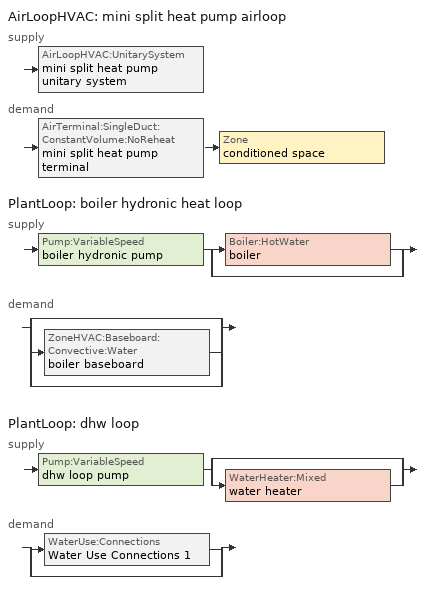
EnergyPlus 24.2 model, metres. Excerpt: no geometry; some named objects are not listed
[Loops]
AirLoopHVAC 'mini split heat pump airloop'
 supply: AirLoopHVAC:UnitarySystem 'mini split heat pump unitary system'
 demand: AirTerminal:SingleDuct:ConstantVolume:NoReheat 'mini split heat pump terminal' > Zone 'conditioned space'
PlantLoop 'boiler hydronic heat loop'
 supply: Pump:VariableSpeed 'boiler hydronic pump' > split
  | Boiler:HotWater 'boiler'
  | bypass
 demand: split
  | bypass
  | ZoneHVAC:Baseboard:Convective:Water 'boiler baseboard'
  | bypass
PlantLoop 'dhw loop'
 supply: Pump:VariableSpeed 'dhw loop pump' > split
  | bypass
  | WaterHeater:Mixed 'water heater'
 demand: split
  | WaterUse:Connections 'Water Use Connections 1'
  | bypass
[ZoneControl:Thermostat]
conditioned space Thermostat: Zone or ZoneList=conditioned space; Control Type Schedule=conditioned space Thermostat Schedule; Control 1=conditioned space temperature setpoint; Temperature Difference Between Cutout And Setpoint {deltaC}=0
[ThermostatSetpoint:DualSetpoint]
conditioned space temperature setpoint: Heating Setpoint Temperature Schedule=heating setpoint; Cooling Setpoint Temperature Schedule=cooling setpoint
[AirLoopHVAC:UnitarySystem] Control Type=Load; Controlling Zone or Thermostat Location=conditioned space; Dehumidification Control Type=None; Availability Schedule=Always On Discrete; Fan Placement=BlowThrough; DX Heating Coil Sizing Ratio=1; Use DOAS DX Cooling Coil=No; Minimum Supply Air Temperature {C}=2; Latent Load Control=SensibleOnlyLoadControl; Heating Supply Air Flow Rate Method=SupplyAirFlowRate; No Load Supply Air Flow Rate Method=SupplyAirFlowRate; No Load Supply Air Flow Rate {m3/s}=0; No Load Supply Air Flow Rate Control Set To Low Speed=Yes; Maximum Supply Air Temperature {C}=48.8889; Maximum Outdoor Dry-Bulb Temperature for Supplemental Heater Operation {C}=21; Ancillary On-Cycle Electric Power {W}=0; Ancillary Off-Cycle Electric Power {W}=0
Name | Supply Fan | Supply Air Fan Operating Mode Schedule | Heating Coil | Cooling Supply Air Flow Rate Method | Heating Supply Air Flow Rate {m3/s} | Cooling Coil | Cooling Supply Air Flow Rate {m3/s} | Design Specification Multispeed Object
unit heater unitary system | unit heater supply fan | unit heater auto fan schedule | unit heater htg coil | None | 0.00141584
mini split heat pump unitary system | mini split heat pump supply fan | mini split heat pump auto fan schedule | mini split heat pump htg coil | SupplyAirFlowRate | 0.660254 | mini split heat pump clg coil | 0.660254 | Unitary System Performance Multispeed 1
[Fan:SystemModel] Availability Schedule=Always On Discrete; Speed Control Method=Discrete; Electric Power Minimum Flow Rate Fraction=0.2; Design Pressure Rise {Pa}=500; Motor Efficiency=1; Motor In Air Stream Fraction=1; Design Electric Power Consumption {W}=Autosize; Design Power Sizing Method=PowerPerFlow; Electric Power Per Unit Flow Rate Per Unit Pressure {W/((m3/s)-Pa)}=1.66667; Fan Total Efficiency=0.7; Motor Loss Radiative Fraction=0
Name | Design Maximum Air Flow Rate {m3/s} | Electric Power Per Unit Flow Rate {W/(m3/s)} | Number of Speeds | Speed Flow Fraction 1 | Speed Electric Power Fraction 1 | Speed Flow Fraction 2 | Speed Electric Power Fraction 2 | Speed Flow Fraction 3 | Speed Electric Power Fraction 3 | Speed Flow Fraction 4 | Speed Electric Power Fraction 4
unit heater supply fan | 0.00141584 | 1e-06 | 1 | 1 | 1
mini split heat pump supply fan | 0.813121 | 148.322 | 4 | 0.20706 | 0.00888 | 0.252 | 0.016 | 0.812 | 0.53539 | 1 | 1
[Coil:Heating:Fuel]
unit heater htg coil: Availability Schedule=Always On Discrete; Fuel Type=Propane; Burner Efficiency=0.3; Nominal Capacity {W}=0.293071; On Cycle Parasitic Electric Load {W}=0; Off Cycle Parasitic Fuel Load {W}=0
[ZoneHVAC:Baseboard:Convective:Water]
boiler baseboard: Availability Schedule=Always On Discrete; Heating Design Capacity Method=HeatingDesignCapacity; Heating Design Capacity {W}=47664.5; Heating Design Capacity Per Floor Area {W/m2}=0; Fraction of Autosized Heating Design Capacity=0.8; U-Factor Times Area Value {W/K}=3431.84; Maximum Water Flow Rate {m3/s}=0.00205329; Convergence Tolerance=0.001
[AirTerminal:SingleDuct:ConstantVolume:NoReheat]
mini split heat pump terminal: Availability Schedule=Always On Discrete; Maximum Air Flow Rate {m3/s}=0.660254
[Zone equipment]
conditioned space: unit heater unitary system, boiler baseboard, mini split heat pump terminal
[AirLoopHVAC]
mini split heat pump airloop: Design Supply Air Flow Rate {m3/s}=0.660254; Design Return Air Flow Fraction of Supply Air Flow=1
[Sizing:System]
mini split heat pump airloop: Type of Load to Size On=Sensible; Design Outdoor Air Flow Rate {m3/s}=Autosize; Central Heating Maximum System Air Flow Ratio=0.3; Preheat Design Temperature {C}=7; Preheat Design Humidity Ratio {kgWater/kgDryAir}=0.008; Precool Design Temperature {C}=12.8; Precool Design Humidity Ratio {kgWater/kgDryAir}=0.008; Central Cooling Design Supply Air Temperature {C}=12.8; Central Heating Design Supply Air Temperature {C}=16.7; Type of Zone Sum to Use=NonCoincident; 100% Outdoor Air in Cooling=Yes; 100% Outdoor Air in Heating=Yes; Central Cooling Design Supply Air Humidity Ratio {kgWater/kgDryAir}=0.0085; Central Heating Design Supply Air Humidity Ratio {kgWater/kgDryAir}=0.008; Cooling Supply Air Flow Rate Method=DesignDay; Cooling Supply Air Flow Rate {m3/s}=0; Cooling Supply Air Flow Rate Per Floor Area {m3/s-m2}=0.00996765; Cooling Fraction of Autosized Cooling Supply Air Flow Rate=1; Cooling Supply Air Flow Rate Per Unit Cooling Capacity {m3/s-W}=3.94755e-05; Heating Supply Air Flow Rate Method=DesignDay; Heating Supply Air Flow Rate {m3/s}=0; Heating Supply Air Flow Rate Per Floor Area {m3/s-m2}=0.00996765; Heating Fraction of Autosized Heating Supply Air Flow Rate=1; Heating Fraction of Autosized Cooling Supply Air Flow Rate=1; Heating Supply Air Flow Rate Per Unit Heating Capacity {m3/s-W}=3.15882e-05; System Outdoor Air Method=ZoneSum; Zone Maximum Outdoor Air Fraction=1; Cooling Design Capacity Method=CoolingDesignCapacity; Cooling Design Capacity {W}=Autosize; Cooling Design Capacity Per Floor Area {W/m2}=234.7; Fraction of Autosized Cooling Design Capacity=1; Heating Design Capacity Method=HeatingDesignCapacity; Heating Design Capacity {W}=Autosize; Heating Design Capacity Per Floor Area {W/m2}=157; Fraction of Autosized Heating Design Capacity=1; Central Cooling Capacity Control Method=OnOff; Occupant Diversity=Autosize
[AvailabilityManager:Scheduled]
mini split heat pump airloop Availability Manager: Schedule=Always On Discrete
[Coil:Heating:DX:MultiSpeed]
mini split heat pump htg coil: Availability Schedule=Always On Discrete; Minimum Outdoor Dry-Bulb Temperature for Compressor Operation {C}=-15; Crankcase Heater Capacity {W}=50; Maximum Outdoor Dry-Bulb Temperature for Crankcase Heater Operation {C}=10; Defrost Energy Input Ratio Function of Temperature Curve=Defrosteir; Maximum Outdoor Dry-Bulb Temperature for Defrost Operation {C}=4.44444; Defrost Strategy=ReverseCycle; Defrost Control=Timed; Defrost Time Period Fraction=0.058333; Resistive Defrost Heater Capacity {W}=AutoSize; Apply Part Load Fraction to Speeds Greater than 1=No; Fuel Type=Electricity; Region number for Calculating HSPF=4; Number of Speeds=2; Speed Gross Rated Heating Capacity 1 {W}=3815.32; Speed Gross Rated Heating COP 1 {W/W}=4.64233; Speed Rated Air Flow Rate 1 {m3/s}=0.204904; Speed Rated Supply Air Fan Power Per Volume Flow Rate 2017 1 {W/(m3/s)}=773.3; Speed Rated Supply Air Fan Power Per Volume Flow Rate 2023 1 {W/(m3/s)}=934.4; Speed Heating Capacity Function of Temperature Curve Name 1=Heat-CAP-fT1; Speed Heating Capacity Function of Flow Fraction Curve Name 1=Heat-CAP-fFF1; Speed Energy Input Ratio Function of Temperature Curve Name 1=Heat-EIR-fT1; Speed Energy Input Ratio Function of Flow Fraction Curve Name 1=Heat-EIR-fFF1; Speed Part Load Fraction Correlation Curve Name 1=Heat-PLF-fPLR1; Speed Rated Waste Heat Fraction of Power Input 1=0.2; Speed Waste Heat Function of Temperature Curve Name 1=ConstantBiquadratic 1; Speed Gross Rated Heating Capacity 2 {W}=15027.2; Speed Gross Rated Heating COP 2 {W/W}=3.29879; Speed Rated Air Flow Rate 2 {m3/s}=0.813109; Speed Rated Supply Air Fan Power Per Volume Flow Rate 2017 2 {W/(m3/s)}=773.3; Speed Rated Supply Air Fan Power Per Volume Flow Rate 2023 2 {W/(m3/s)}=934.4; Speed Heating Capacity Function of Temperature Curve Name 2=Heat-CAP-fT2; Speed Heating Capacity Function of Flow Fraction Curve Name 2=Heat-CAP-fFF2; Speed Energy Input Ratio Function of Temperature Curve Name 2=Heat-EIR-fT2; Speed Energy Input Ratio Function of Flow Fraction Curve Name 2=Heat-EIR-fFF2; Speed Part Load Fraction Correlation Curve Name 2=Heat-PLF-fPLR2; Speed Rated Waste Heat Fraction of Power Input 2=0.2; Speed Waste Heat Function of Temperature Curve Name 2=ConstantBiquadratic 1
[Coil:Cooling:DX:MultiSpeed]
mini split heat pump clg coil: Availability Schedule=Always On Discrete; Condenser Type=AirCooled; Minimum Outdoor Dry-Bulb Temperature for Compressor Operation {C}=-25; Apply Part Load Fraction to Speeds Greater than 1=No; Apply Latent Degradation to Speeds Greater than 1=No; Crankcase Heater Capacity {W}=50; Maximum Outdoor Dry-Bulb Temperature for Crankcase Heater Operation {C}=10; Basin Heater Capacity {W/K}=0; Basin Heater Setpoint Temperature {C}=2; Fuel Type=Electricity; Number of Speeds=2; Speed Gross Rated Total Cooling Capacity 1 {W}=3137.58; Speed Gross Rated Sensible Heat Ratio 1=0.806404; Speed Gross Rated Cooling COP 1 {W/W}=4.53295; Speed Rated Air Flow Rate 1 {m3/s}=0.168363; Speed Rated Evaporator Fan Power Per Volume Flow Rate 2017 1 {W/(m3/s)}=773.3; Speed Rated Evaporator Fan Power Per Volume Flow Rate 2023 1 {W/(m3/s)}=934.4; Speed Total Cooling Capacity Function of Temperature Curve Name 1=Cool-CAP-fT1; Speed Total Cooling Capacity Function of Flow Fraction Curve Name 1=Cool-CAP-fFF1; Speed Energy Input Ratio Function of Temperature Curve Name 1=Cool-EIR-fT1; Speed Energy Input Ratio Function of Flow Fraction Curve Name 1=Cool-EIR-fFF1; Speed Part Load Fraction Correlation Curve Name 1=Cool-PLF-fPLR1; Speed Nominal Time for Condensate Removal to Begin 1 {s}=1000; Speed Ratio of Initial Moisture Evaporation Rate and Steady State Latent Capacity 1=1.5; Speed Maximum Cycling Rate 1 {cycles/hr}=3; Speed Latent Capacity Time Constant 1 {s}=45; Speed Rated Waste Heat Fraction of Power Input 1=0.2; Speed Waste Heat Function of Temperature Curve Name 1=ConstantBiquadratic; Speed Evaporative Condenser Effectiveness 1=0.9; Speed Evaporative Condenser Air Flow Rate 1 {m3/s}=AutoSize; Speed Rated Evaporative Condenser Pump Power Consumption 1 {W}=AutoSize; Speed Gross Rated Total Cooling Capacity 2 {W}=12364.6; Speed Gross Rated Sensible Heat Ratio 2=0.759942; Speed Gross Rated Cooling COP 2 {W/W}=3.26937; Speed Rated Air Flow Rate 2 {m3/s}=0.660243; Speed Rated Evaporator Fan Power Per Volume Flow Rate 2017 2 {W/(m3/s)}=773.3; Speed Rated Evaporator Fan Power Per Volume Flow Rate 2023 2 {W/(m3/s)}=934.4; Speed Total Cooling Capacity Function of Temperature Curve Name 2=Cool-CAP-fT2; Speed Total Cooling Capacity Function of Flow Fraction Curve Name 2=Cool-CAP-fFF2; Speed Energy Input Ratio Function of Temperature Curve Name 2=Cool-EIR-fT2; Speed Energy Input Ratio Function of Flow Fraction Curve Name 2=Cool-EIR-fFF2; Speed Part Load Fraction Correlation Curve Name 2=Cool-PLF-fPLR2; Speed Nominal Time for Condensate Removal to Begin 2 {s}=1000; Speed Ratio of Initial Moisture Evaporation Rate and Steady State Latent Capacity 2=1.5; Speed Maximum Cycling Rate 2 {cycles/hr}=3; Speed Latent Capacity Time Constant 2 {s}=45; Speed Rated Waste Heat Fraction of Power Input 2=0.2; Speed Waste Heat Function of Temperature Curve Name 2=ConstantBiquadratic; Speed Evaporative Condenser Effectiveness 2=0.9; Speed Evaporative Condenser Air Flow Rate 2 {m3/s}=AutoSize; Speed Rated Evaporative Condenser Pump Power Consumption 2 {W}=AutoSize
[UnitarySystemPerformance:Multispeed]
Unitary System Performance Multispeed 1: Number of Speeds for Heating=2; Number of Speeds for Cooling=2; Single Mode Operation=No; No Load Supply Air Flow Rate Ratio=1; Heating Speed Supply Air Flow Ratio 1=0.310345; Cooling Speed Supply Air Flow Ratio 1=0.255; Heating Speed Supply Air Flow Ratio 2=1.23153; Cooling Speed Supply Air Flow Ratio 2=1
[PlantLoop] Fluid Type=Water; Maximum Loop Temperature {C}=100; Minimum Loop Temperature {C}=0; Minimum Loop Flow Rate {m3/s}=0; Load Distribution Scheme=Optimal; Plant Loop Demand Calculation Scheme=SingleSetpoint; Common Pipe Simulation=None
Name | Plant Equipment Operation Scheme | Maximum Loop Flow Rate {m3/s} | Plant Loop Volume {m3}
boiler hydronic heat loop | boiler hydronic heat loop Operation Schemes | Autosize | Autocalculate
dhw loop | dhw loop Operation Schemes | 0.01 | 0.003
[Sizing:Plant] Loop Type=Heating; Sizing Option=NonCoincident; Zone Timesteps in Averaging Window=1; Coincident Sizing Factor Mode=None
Name | Design Loop Exit Temperature {C} | Loop Design Temperature Difference {deltaC}
boiler hydronic heat loop | 82.2222 | 11.1111
dhw loop | 56 | 5.55556
[Pump:VariableSpeed] Motor Efficiency=0.85; Fraction of Motor Inefficiencies to Fluid Stream=0; Coefficient 1 of the Part Load Performance Curve=0; Coefficient 2 of the Part Load Performance Curve=1; Coefficient 3 of the Part Load Performance Curve=0; Coefficient 4 of the Part Load Performance Curve=0; Design Minimum Flow Rate {m3/s}=0; Pump Control Type=Intermittent; Skin Loss Radiative Fraction=0.5; Design Power Sizing Method=PowerPerFlowPerPressure; Design Electric Power per Unit Flow Rate {W/(m3/s)}=348701.1; Design Shaft Power per Unit Flow Rate per Unit Head {W/((m3/s)-Pa)}=1.28205; Design Minimum Flow Rate Fraction=0
Name | Design Maximum Flow Rate {m3/s} | Design Pump Head {Pa} | Design Power Consumption {W}
boiler hydronic pump | 3.75e-05 | 20000 | 1
dhw loop pump | 0.01 | 1 | 0
[Boiler:HotWater]
boiler: Fuel Type=FuelOilNo2; Nominal Capacity {W}=47664.5; Nominal Thermal Efficiency=0.87; Efficiency Curve Temperature Evaluation Variable=LeavingBoiler; Normalized Boiler Efficiency Curve=NonCondensingBoilerEff; Design Water Flow Rate {m3/s}=Autosize; Minimum Part Load Ratio=0; Maximum Part Load Ratio=1; Optimum Part Load Ratio=1; Water Outlet Upper Temperature Limit {C}=99.9; Boiler Flow Mode=LeavingSetpointModulated; On Cycle Parasitic Electric Load {W}=0; Sizing Factor=1; Off Cycle Parasitic Fuel Load {W}=0
[SetpointManager:Scheduled] Control Variable=Temperature
Name | Schedule
boiler hydronic heat loop setpoint manager | boiler hydronic heat supply setpoint
Setpoint Manager Scheduled 1 | dhw temp
[PlantEquipmentOperationSchemes] Control Scheme Object Type 1=PlantEquipmentOperation:HeatingLoad; Control Scheme Schedule Name 1=Always On Discrete
Name | Control Scheme Name 1
boiler hydronic heat loop Operation Schemes | boiler hydronic heat loop Heating Operation Scheme
dhw loop Operation Schemes | dhw loop Heating Operation Scheme
[PlantEquipmentOperation:HeatingLoad] Load Range Lower Limit 1 {W}=0; Load Range Upper Limit 1 {W}=1000000000
Name | Range Equipment List Name 1
boiler hydronic heat loop Heating Operation Scheme | boiler hydronic heat loop Heating Equipment List
dhw loop Heating Operation Scheme | dhw loop Heating Equipment List
[PlantEquipmentList]
boiler hydronic heat loop Heating Equipment List: Boiler:HotWater, boiler
dhw loop Heating Equipment List: WaterHeater:Mixed, water heater
[WaterHeater:Mixed]
water heater: Tank Volume {m3}=0.136275; Setpoint Temperature Schedule=water heater setpoint; Deadband Temperature Difference {deltaC}=2; Maximum Temperature Limit {C}=99; Heater Control Type=Cycle; Heater Maximum Capacity {W}=5500.06; Heater Minimum Capacity {W}=0; Heater Ignition Minimum Flow Rate {m3/s}=0; Heater Ignition Delay {s}=0; Heater Fuel Type=Electricity; Heater Thermal Efficiency=1; Off Cycle Parasitic Fuel Consumption Rate {W}=0; Off Cycle Parasitic Fuel Type=Electricity; Off Cycle Parasitic Heat Fraction to Tank=0; On Cycle Parasitic Fuel Consumption Rate {W}=0; On Cycle Parasitic Fuel Type=Electricity; On Cycle Parasitic Heat Fraction to Tank=0; Ambient Temperature Indicator=Zone; Ambient Temperature Zone=conditioned space; Off Cycle Loss Coefficient to Ambient Temperature {W/K}=1.53643; Off Cycle Loss Fraction to Zone=1; On Cycle Loss Coefficient to Ambient Temperature {W/K}=1.53643; On Cycle Loss Fraction to Zone=1; Use Side Effectiveness=1; Source Side Effectiveness=1; Use Side Design Flow Rate {m3/s}=Autosize; Source Side Design Flow Rate {m3/s}=Autosize; Indirect Water Heating Recovery Time {hr}=1.5; Source Side Flow Control Mode=IndirectHeatPrimarySetpoint
[WaterHeater:Sizing]
water heater: Design Mode=PeakDraw; Time Storage Can Meet Peak Draw {hr}=0.538503; Time for Tank Recovery {hr}=0; Nominal Tank Volume for Autosizing Plant Connections {m3}=1
[WaterUse:Connections]
Water Use Connections 1: Drain Water Heat Exchanger Type=None; Drain Water Heat Exchanger Destination=Plant; Water Use Equipment Name 1=dhw fixtures; Water Use Equipment Name 2=dhw distribution waste; Water Use Equipment Name 3=clothes washer; Water Use Equipment Name 4=dishwasher
[WaterUse:Equipment]
Name | Peak Flow Rate {m3/s} | Flow Rate Fraction Schedule | Target Temperature Schedule
dhw fixtures | 4.46098e-06 | dhw fixtures schedule | mixed water temperature schedule
dhw distribution waste | 1.35238e-06 | dhw fixtures schedule | mixed water temperature schedule
clothes washer | 9.69919e-07 | clothes washer schedule
dishwasher | 2.90872e-07 | dishwasher schedule
[EnergyManagementSystem:GlobalVariable]
infil_program_Qfan
infil_program_Qinf
mini_split_heat_pump_airloop_Fan_RTF
natural_vent_program_Qnv
natural_vent_program_Qwhf
[EnergyManagementSystem:InternalVariable]
Name | Internal Data Index Key | Internal Data Type
boiler_hydronic_pump_rated_mfr | boiler hydronic pump | Pump Maximum Mass Flow Rate
mini_split_heat_pump_airloop_max_sup_fan_mfr | mini split heat pump supply fan | Fan Maximum Mass Flow Rate
[EnergyManagementSystem:Sensor]
Name | Output:Variable or Output:Meter Index Key | Output:Variable or Output:Meter
airflow_gain | infil flow | Infiltration Sensible Heat Gain Energy
airflow_gain_1 | natural vent flow | Infiltration Sensible Heat Gain Energy
airflow_gain_2 | whole house fan flow | Infiltration Sensible Heat Gain Energy
airflow_loss | infil flow | Infiltration Sensible Heat Loss Energy
airflow_loss_1 | natural vent flow | Infiltration Sensible Heat Loss Energy
airflow_loss_2 | whole house fan flow | Infiltration Sensible Heat Loss Energy
boiler_baseboard_s | boiler baseboard | Baseboard Total Heating Energy
boiler_hydronic_pump_mfr_s | boiler hydronic pump | Pump Mass Flow Rate
boiler_hydronic_pump_s | boiler hydronic pump | Pump Electricity Energy
boiler_plr_s | boiler | Boiler Part Load Ratio
clg_load_cond |  | Cooling:EnergyTransfer:Zone:CONDITIONED SPACE
clg_sp_s; clg_sp_s_1 | cooling setpoint | Schedule Value
clothes_dryer_exhaust_0_sch_s | clothes dryer exhaust 0 schedule | Schedule Value
conditioned_space_clg_unmet_s | conditioned space | Zone Cooling Setpoint Not Met Time
conditioned_space_htg_unmet_s | conditioned space | Zone Heating Setpoint Not Met Time
cool_season | cooling season schedule | Schedule Value
dhw_loss | water heater | Water Heater Heat Loss Energy
dhw_rtf | water heater | Water Heater Runtime Fraction
fridge_tin_s; tin_s; tin_s_1 | conditioned space | Zone Mean Air Temperature
htg_load_cond |  | Heating:EnergyTransfer:Zone:CONDITIONED SPACE
htg_sp_s; htg_sp_s_1 | heating setpoint | Schedule Value
ig_ee_conv | clothes dryer | Electric Equipment Convective Heating Energy
ig_ee_conv_1 | clothes washer | Electric Equipment Convective Heating Energy
ig_ee_conv_2 | cooking range | Electric Equipment Convective Heating Energy
ig_ee_conv_3 | dishwasher | Electric Equipment Convective Heating Energy
ig_ee_conv_4 | fridge | Electric Equipment Convective Heating Energy
ig_ee_conv_5 | misc plug loads | Electric Equipment Convective Heating Energy
ig_ee_conv_6 | whole house fan | Electric Equipment Convective Heating Energy
ig_ee_rad | clothes dryer | Electric Equipment Radiant Heating Energy
ig_ee_rad_1 | clothes washer | Electric Equipment Radiant Heating Energy
ig_ee_rad_2 | cooking range | Electric Equipment Radiant Heating Energy
ig_ee_rad_3 | dishwasher | Electric Equipment Radiant Heating Energy
ig_ee_rad_4 | fridge | Electric Equipment Radiant Heating Energy
ig_ee_rad_5 | misc plug loads | Electric Equipment Radiant Heating Energy
ig_ee_rad_6 | whole house fan | Electric Equipment Radiant Heating Energy
ig_lgt_conv | interior lighting | Lights Convective Heating Energy
ig_lgt_rad | interior lighting | Lights Radiant Heating Energy
ig_lgt_vis | interior lighting | Lights Visible Radiation Heating Energy
ig_oe_conv | clothes dryer 1 | Other Equipment Convective Heating Energy
ig_oe_conv_1 | cooking range 1 | Other Equipment Convective Heating Energy
ig_oe_conv_2 | general water use latent | Other Equipment Convective Heating Energy
ig_oe_conv_3 | general water use sensible | Other Equipment Convective Heating Energy
ig_oe_conv_4 | water heater energy adjustment1 | Other Equipment Convective Heating Energy
ig_oe_rad | clothes dryer 1 | Other Equipment Radiant Heating Energy
ig_oe_rad_1 | cooking range 1 | Other Equipment Radiant Heating Energy
ig_oe_rad_2 | general water use latent | Other Equipment Radiant Heating Energy
ig_oe_rad_3 | general water use sensible | Other Equipment Radiant Heating Energy
ig_oe_rad_4 | water heater energy adjustment1 | Other Equipment Radiant Heating Energy
ig_ppl_conv | occupants | People Convective Heating Energy
ig_ppl_rad | occupants | People Radiant Heating Energy
im_conv | furniture mass conditioned space 1 | Surface Inside Face Convection Heat Gain Energy
im_conv_1 | partition wall mass | Surface Inside Face Convection Heat Gain Energy
im_ig | furniture mass conditioned space 1 | Surface Inside Face Internal Gains Radiation Heat Gain Energy
im_ig_1 | partition wall mass | Surface Inside Face Internal Gains Radiation Heat Gain Energy
im_lgt | furniture mass conditioned space 1 | Surface Inside Face Lights Radiation Heat Gain Energy
im_lgt_1 | partition wall mass | Surface Inside Face Lights Radiation Heat Gain Energy
im_sol | furniture mass conditioned space 1 | Surface Inside Face Solar Radiation Heat Gain Energy
im_sol_1 | partition wall mass | Surface Inside Face Solar Radiation Heat Gain Energy
im_surf | furniture mass conditioned space 1 | Surface Inside Face Net Surface Thermal Radiation Heat Gain Energy
im_surf_1 | partition wall mass | Surface Inside Face Net Surface Thermal Radiation Heat Gain Energy
mech_vent_bath_fan_0_sch_s | mech vent bath fan 0 schedule | Schedule Value
mech_vent_bath_fan_1_sch_s | mech vent bath fan 1 schedule | Schedule Value
mech_vent_bath_fan_2_sch_s | mech vent bath fan 2 schedule | Schedule Value
mech_vent_range_fan_0_sch_s | mech vent range fan 0 schedule | Schedule Value
mini_split_heat_pump_airloop_Fan_RTF_s | mini split heat pump supply fan | Fan Runtime Fraction Speed 1
mini_split_heat_pump_airloop_Fan_RTF_s_1 | mini split heat pump supply fan | Fan Runtime Fraction Speed 2
mini_split_heat_pump_airloop_Fan_RTF_s_2 | mini split heat pump supply fan | Fan Runtime Fraction Speed 3
mini_split_heat_pump_airloop_Fan_RTF_s_3 | mini split heat pump supply fan | Fan Runtime Fraction Speed 4
mini_split_heat_pump_clg_coil_s | mini split heat pump clg coil | Cooling Coil Total Cooling Energy
mini_split_heat_pump_htg_coil_s | mini split heat pump htg coil | Heating Coil Heating Energy
mini_split_heat_pump_supply_fan_s | mini split heat pump supply fan | Fan Electricity Energy
mv_conv | mech vent bath fan 0 | Electric Equipment Convective Heating Energy
mv_conv_1 | mech vent bath fan 1 | Electric Equipment Convective Heating Energy
mv_conv_2 | mech vent bath fan 2 | Electric Equipment Convective Heating Energy
mv_conv_3 | mech vent house fan | Electric Equipment Convective Heating Energy
mv_conv_4 | mech vent house fan cfis | Electric Equipment Convective Heating Energy
mv_conv_5 | mech vent range fan 0 | Electric Equipment Convective Heating Energy
mv_conv_6 | mech vent house fan latent load | Other Equipment Convective Heating Energy
mv_conv_7 | mech vent house fan sensible load | Other Equipment Convective Heating Energy
mv_rad | mech vent bath fan 0 | Electric Equipment Radiant Heating Energy
mv_rad_1 | mech vent bath fan 1 | Electric Equipment Radiant Heating Energy
mv_rad_2 | mech vent bath fan 2 | Electric Equipment Radiant Heating Energy
mv_rad_3 | mech vent house fan | Electric Equipment Radiant Heating Energy
mv_rad_4 | mech vent house fan cfis | Electric Equipment Radiant Heating Energy
mv_rad_5 | mech vent range fan 0 | Electric Equipment Radiant Heating Energy
mv_rad_6 | mech vent house fan latent load | Other Equipment Radiant Heating Energy
mv_rad_7 | mech vent house fan sensible load | Other Equipment Radiant Heating Energy
natural_vent_s | natural vent schedule | Schedule Value
out_pb_s |  | Site Outdoor Air Barometric Pressure
out_wt_s |  | Site Outdoor Air Humidity Ratio
site_vw_s |  | Site Wind Speed
ss_back_out | Window1 | Surface Window Shortwave from Zone Back Out Window Heat Transfer Rate
ss_back_out_1 | Window10 | Surface Window Shortwave from Zone Back Out Window Heat Transfer Rate
ss_back_out_10 | Window20 | Surface Window Shortwave from Zone Back Out Window Heat Transfer Rate
ss_back_out_11 | Window21 | Surface Window Shortwave from Zone Back Out Window Heat Transfer Rate
ss_back_out_12 | Window23 | Surface Window Shortwave from Zone Back Out Window Heat Transfer Rate
ss_back_out_13 | Window25 | Surface Window Shortwave from Zone Back Out Window Heat Transfer Rate
ss_back_out_14 | Window26 | Surface Window Shortwave from Zone Back Out Window Heat Transfer Rate
ss_back_out_15 | Window27 | Surface Window Shortwave from Zone Back Out Window Heat Transfer Rate
ss_back_out_16 | Window28 | Surface Window Shortwave from Zone Back Out Window Heat Transfer Rate
ss_back_out_17 | Window4 | Surface Window Shortwave from Zone Back Out Window Heat Transfer Rate
ss_back_out_18 | Window6 | Surface Window Shortwave from Zone Back Out Window Heat Transfer Rate
ss_back_out_19 | Window7 | Surface Window Shortwave from Zone Back Out Window Heat Transfer Rate
ss_back_out_2 | Window11 | Surface Window Shortwave from Zone Back Out Window Heat Transfer Rate
ss_back_out_20 | Window9 | Surface Window Shortwave from Zone Back Out Window Heat Transfer Rate
ss_back_out_3 | Window12 | Surface Window Shortwave from Zone Back Out Window Heat Transfer Rate
ss_back_out_4 | Window13 | Surface Window Shortwave from Zone Back Out Window Heat Transfer Rate
ss_back_out_5 | Window16 | Surface Window Shortwave from Zone Back Out Window Heat Transfer Rate
ss_back_out_6 | Window17 | Surface Window Shortwave from Zone Back Out Window Heat Transfer Rate
ss_back_out_7 | Window18 | Surface Window Shortwave from Zone Back Out Window Heat Transfer Rate
ss_back_out_8 | Window19 | Surface Window Shortwave from Zone Back Out Window Heat Transfer Rate
ss_back_out_9 | Window2 | Surface Window Shortwave from Zone Back Out Window Heat Transfer Rate
ss_conv | Door1 | Surface Inside Face Convection Heat Gain Energy
ss_conv_1 | Window1 | Surface Inside Face Convection Heat Gain Energy
ss_conv_10 | Window2 | Surface Inside Face Convection Heat Gain Energy
ss_conv_11 | Window20 | Surface Inside Face Convection Heat Gain Energy
ss_conv_12 | Window21 | Surface Inside Face Convection Heat Gain Energy
ss_conv_13 | Window23 | Surface Inside Face Convection Heat Gain Energy
ss_conv_14 | Window25 | Surface Inside Face Convection Heat Gain Energy
ss_conv_15 | Window26 | Surface Inside Face Convection Heat Gain Energy
ss_conv_16 | Window27 | Surface Inside Face Convection Heat Gain Energy
ss_conv_17 | Window28 | Surface Inside Face Convection Heat Gain Energy
ss_conv_18 | Window4 | Surface Inside Face Convection Heat Gain Energy
ss_conv_19 | Window6 | Surface Inside Face Convection Heat Gain Energy
ss_conv_2 | Window10 | Surface Inside Face Convection Heat Gain Energy
ss_conv_20 | Window7 | Surface Inside Face Convection Heat Gain Energy
ss_conv_21 | Window9 | Surface Inside Face Convection Heat Gain Energy
ss_conv_3 | Window11 | Surface Inside Face Convection Heat Gain Energy
ss_conv_4 | Window12 | Surface Inside Face Convection Heat Gain Energy
ss_conv_5 | Window13 | Surface Inside Face Convection Heat Gain Energy
ss_conv_6 | Window16 | Surface Inside Face Convection Heat Gain Energy
ss_conv_7 | Window17 | Surface Inside Face Convection Heat Gain Energy
ss_conv_8 | Window18 | Surface Inside Face Convection Heat Gain Energy
ss_conv_9 | Window19 | Surface Inside Face Convection Heat Gain Energy
ss_ig | Door1 | Surface Inside Face Internal Gains Radiation Heat Gain Energy
ss_ig_1 | Window1 | Surface Inside Face Internal Gains Radiation Heat Gain Energy
ss_ig_10 | Window2 | Surface Inside Face Internal Gains Radiation Heat Gain Energy
ss_ig_11 | Window20 | Surface Inside Face Internal Gains Radiation Heat Gain Energy
ss_ig_12 | Window21 | Surface Inside Face Internal Gains Radiation Heat Gain Energy
ss_ig_13 | Window23 | Surface Inside Face Internal Gains Radiation Heat Gain Energy
ss_ig_14 | Window25 | Surface Inside Face Internal Gains Radiation Heat Gain Energy
ss_ig_15 | Window26 | Surface Inside Face Internal Gains Radiation Heat Gain Energy
ss_ig_16 | Window27 | Surface Inside Face Internal Gains Radiation Heat Gain Energy
ss_ig_17 | Window28 | Surface Inside Face Internal Gains Radiation Heat Gain Energy
ss_ig_18 | Window4 | Surface Inside Face Internal Gains Radiation Heat Gain Energy
ss_ig_19 | Window6 | Surface Inside Face Internal Gains Radiation Heat Gain Energy
ss_ig_2 | Window10 | Surface Inside Face Internal Gains Radiation Heat Gain Energy
ss_ig_20 | Window7 | Surface Inside Face Internal Gains Radiation Heat Gain Energy
ss_ig_21 | Window9 | Surface Inside Face Internal Gains Radiation Heat Gain Energy
ss_ig_3 | Window11 | Surface Inside Face Internal Gains Radiation Heat Gain Energy
ss_ig_4 | Window12 | Surface Inside Face Internal Gains Radiation Heat Gain Energy
ss_ig_5 | Window13 | Surface Inside Face Internal Gains Radiation Heat Gain Energy
ss_ig_6 | Window16 | Surface Inside Face Internal Gains Radiation Heat Gain Energy
ss_ig_7 | Window17 | Surface Inside Face Internal Gains Radiation Heat Gain Energy
ss_ig_8 | Window18 | Surface Inside Face Internal Gains Radiation Heat Gain Energy
ss_ig_9 | Window19 | Surface Inside Face Internal Gains Radiation Heat Gain Energy
ss_lgt | Door1 | Surface Inside Face Lights Radiation Heat Gain Energy
ss_sol | Door1 | Surface Inside Face Solar Radiation Heat Gain Energy
ss_surf | Door1 | Surface Inside Face Net Surface Thermal Radiation Heat Gain Energy
ss_surf_1 | Window1 | Surface Inside Face Net Surface Thermal Radiation Heat Gain Energy
ss_surf_10 | Window2 | Surface Inside Face Net Surface Thermal Radiation Heat Gain Energy
ss_surf_11 | Window20 | Surface Inside Face Net Surface Thermal Radiation Heat Gain Energy
ss_surf_12 | Window21 | Surface Inside Face Net Surface Thermal Radiation Heat Gain Energy
ss_surf_13 | Window23 | Surface Inside Face Net Surface Thermal Radiation Heat Gain Energy
ss_surf_14 | Window25 | Surface Inside Face Net Surface Thermal Radiation Heat Gain Energy
ss_surf_15 | Window26 | Surface Inside Face Net Surface Thermal Radiation Heat Gain Energy
ss_surf_16 | Window27 | Surface Inside Face Net Surface Thermal Radiation Heat Gain Energy
ss_surf_17 | Window28 | Surface Inside Face Net Surface Thermal Radiation Heat Gain Energy
ss_surf_18 | Window4 | Surface Inside Face Net Surface Thermal Radiation Heat Gain Energy
ss_surf_19 | Window6 | Surface Inside Face Net Surface Thermal Radiation Heat Gain Energy
ss_surf_2 | Window10 | Surface Inside Face Net Surface Thermal Radiation Heat Gain Energy
ss_surf_20 | Window7 | Surface Inside Face Net Surface Thermal Radiation Heat Gain Energy
ss_surf_21 | Window9 | Surface Inside Face Net Surface Thermal Radiation Heat Gain Energy
ss_surf_3 | Window11 | Surface Inside Face Net Surface Thermal Radiation Heat Gain Energy
ss_surf_4 | Window12 | Surface Inside Face Net Surface Thermal Radiation Heat Gain Energy
ss_surf_5 | Window13 | Surface Inside Face Net Surface Thermal Radiation Heat Gain Energy
ss_surf_6 | Window16 | Surface Inside Face Net Surface Thermal Radiation Heat Gain Energy
ss_surf_7 | Window17 | Surface Inside Face Net Surface Thermal Radiation Heat Gain Energy
ss_surf_8 | Window18 | Surface Inside Face Net Surface Thermal Radiation Heat Gain Energy
ss_surf_9 | Window19 | Surface Inside Face Net Surface Thermal Radiation Heat Gain Energy
ss_trans_in | Window1 | Surface Window Transmitted Solar Radiation Rate
ss_trans_in_1 | Window10 | Surface Window Transmitted Solar Radiation Rate
ss_trans_in_10 | Window20 | Surface Window Transmitted Solar Radiation Rate
ss_trans_in_11 | Window21 | Surface Window Transmitted Solar Radiation Rate
ss_trans_in_12 | Window23 | Surface Window Transmitted Solar Radiation Rate
ss_trans_in_13 | Window25 | Surface Window Transmitted Solar Radiation Rate
ss_trans_in_14 | Window26 | Surface Window Transmitted Solar Radiation Rate
ss_trans_in_15 | Window27 | Surface Window Transmitted Solar Radiation Rate
ss_trans_in_16 | Window28 | Surface Window Transmitted Solar Radiation Rate
ss_trans_in_17 | Window4 | Surface Window Transmitted Solar Radiation Rate
ss_trans_in_18 | Window6 | Surface Window Transmitted Solar Radiation Rate
ss_trans_in_19 | Window7 | Surface Window Transmitted Solar Radiation Rate
ss_trans_in_2 | Window11 | Surface Window Transmitted Solar Radiation Rate
ss_trans_in_20 | Window9 | Surface Window Transmitted Solar Radiation Rate
ss_trans_in_3 | Window12 | Surface Window Transmitted Solar Radiation Rate
ss_trans_in_4 | Window13 | Surface Window Transmitted Solar Radiation Rate
ss_trans_in_5 | Window16 | Surface Window Transmitted Solar Radiation Rate
ss_trans_in_6 | Window17 | Surface Window Transmitted Solar Radiation Rate
ss_trans_in_7 | Window18 | Surface Window Transmitted Solar Radiation Rate
ss_trans_in_8 | Window19 | Surface Window Transmitted Solar Radiation Rate
ss_trans_in_9 | Window2 | Surface Window Transmitted Solar Radiation Rate
ss_trans_out | Window1 | Surface Inside Face Initial Transmitted Diffuse Transmitted Out Window Solar Radiation Rate
ss_trans_out_1 | Window10 | Surface Inside Face Initial Transmitted Diffuse Transmitted Out Window Solar Radiation Rate
ss_trans_out_10 | Window20 | Surface Inside Face Initial Transmitted Diffuse Transmitted Out Window Solar Radiation Rate
ss_trans_out_11 | Window21 | Surface Inside Face Initial Transmitted Diffuse Transmitted Out Window Solar Radiation Rate
ss_trans_out_12 | Window23 | Surface Inside Face Initial Transmitted Diffuse Transmitted Out Window Solar Radiation Rate
ss_trans_out_13 | Window25 | Surface Inside Face Initial Transmitted Diffuse Transmitted Out Window Solar Radiation Rate
ss_trans_out_14 | Window26 | Surface Inside Face Initial Transmitted Diffuse Transmitted Out Window Solar Radiation Rate
ss_trans_out_15 | Window27 | Surface Inside Face Initial Transmitted Diffuse Transmitted Out Window Solar Radiation Rate
ss_trans_out_16 | Window28 | Surface Inside Face Initial Transmitted Diffuse Transmitted Out Window Solar Radiation Rate
ss_trans_out_17 | Window4 | Surface Inside Face Initial Transmitted Diffuse Transmitted Out Window Solar Radiation Rate
ss_trans_out_18 | Window6 | Surface Inside Face Initial Transmitted Diffuse Transmitted Out Window Solar Radiation Rate
ss_trans_out_19 | Window7 | Surface Inside Face Initial Transmitted Diffuse Transmitted Out Window Solar Radiation Rate
ss_trans_out_2 | Window11 | Surface Inside Face Initial Transmitted Diffuse Transmitted Out Window Solar Radiation Rate
ss_trans_out_20 | Window9 | Surface Inside Face Initial Transmitted Diffuse Transmitted Out Window Solar Radiation Rate
ss_trans_out_3 | Window12 | Surface Inside Face Initial Transmitted Diffuse Transmitted Out Window Solar Radiation Rate
ss_trans_out_4 | Window13 | Surface Inside Face Initial Transmitted Diffuse Transmitted Out Window Solar Radiation Rate
ss_trans_out_5 | Window16 | Surface Inside Face Initial Transmitted Diffuse Transmitted Out Window Solar Radiation Rate
ss_trans_out_6 | Window17 | Surface Inside Face Initial Transmitted Diffuse Transmitted Out Window Solar Radiation Rate
ss_trans_out_7 | Window18 | Surface Inside Face Initial Transmitted Diffuse Transmitted Out Window Solar Radiation Rate
ss_trans_out_8 | Window19 | Surface Inside Face Initial Transmitted Diffuse Transmitted Out Window Solar Radiation Rate
ss_trans_out_9 | Window2 | Surface Inside Face Initial Transmitted Diffuse Transmitted Out Window Solar Radiation Rate
s_conv | Floor1 | Surface Inside Face Convection Heat Gain Energy
s_conv_1 | Floor2 | Surface Inside Face Convection Heat Gain Energy
s_conv_10 | Roof3:180 | Surface Inside Face Convection Heat Gain Energy
s_conv_11 | Roof3:270 | Surface Inside Face Convection Heat Gain Energy
s_conv_12 | Roof3:90 | Surface Inside Face Convection Heat Gain Energy
s_conv_13 | Slab1 | Surface Inside Face Convection Heat Gain Energy
s_conv_14 | Wall1:0 | Surface Inside Face Convection Heat Gain Energy
s_conv_15 | Wall1:180 | Surface Inside Face Convection Heat Gain Energy
s_conv_16 | Wall1:270 | Surface Inside Face Convection Heat Gain Energy
s_conv_17 | Wall1:90 | Surface Inside Face Convection Heat Gain Energy
s_conv_18 | Wall2:0 | Surface Inside Face Convection Heat Gain Energy
s_conv_19 | Wall2:180 | Surface Inside Face Convection Heat Gain Energy
s_conv_2 | FoundationWall1 | Surface Inside Face Convection Heat Gain Energy
s_conv_20 | Wall2:270 | Surface Inside Face Convection Heat Gain Energy
s_conv_21 | Wall2:90 | Surface Inside Face Convection Heat Gain Energy
s_conv_22 | Wall5:0 | Surface Inside Face Convection Heat Gain Energy
s_conv_23 | Wall5:180 | Surface Inside Face Convection Heat Gain Energy
s_conv_24 | Wall5:270 | Surface Inside Face Convection Heat Gain Energy
s_conv_25 | Wall5:90 | Surface Inside Face Convection Heat Gain Energy
s_conv_3 | inferred conditioned ceiling | Surface Inside Face Convection Heat Gain Energy
s_conv_4 | inferred conditioned floor | Surface Inside Face Convection Heat Gain Energy
s_conv_5 | RimJoist1:0 | Surface Inside Face Convection Heat Gain Energy
s_conv_6 | RimJoist1:180 | Surface Inside Face Convection Heat Gain Energy
s_conv_7 | RimJoist1:270 | Surface Inside Face Convection Heat Gain Energy
s_conv_8 | RimJoist1:90 | Surface Inside Face Convection Heat Gain Energy
s_conv_9 | Roof3:0 | Surface Inside Face Convection Heat Gain Energy
s_ig | Floor1 | Surface Inside Face Internal Gains Radiation Heat Gain Energy
s_ig_1 | Floor2 | Surface Inside Face Internal Gains Radiation Heat Gain Energy
s_ig_10 | Roof3:180 | Surface Inside Face Internal Gains Radiation Heat Gain Energy
s_ig_11 | Roof3:270 | Surface Inside Face Internal Gains Radiation Heat Gain Energy
s_ig_12 | Roof3:90 | Surface Inside Face Internal Gains Radiation Heat Gain Energy
s_ig_13 | Slab1 | Surface Inside Face Internal Gains Radiation Heat Gain Energy
s_ig_14 | Wall1:0 | Surface Inside Face Internal Gains Radiation Heat Gain Energy
s_ig_15 | Wall1:180 | Surface Inside Face Internal Gains Radiation Heat Gain Energy
s_ig_16 | Wall1:270 | Surface Inside Face Internal Gains Radiation Heat Gain Energy
s_ig_17 | Wall1:90 | Surface Inside Face Internal Gains Radiation Heat Gain Energy
s_ig_18 | Wall2:0 | Surface Inside Face Internal Gains Radiation Heat Gain Energy
s_ig_19 | Wall2:180 | Surface Inside Face Internal Gains Radiation Heat Gain Energy
s_ig_2 | FoundationWall1 | Surface Inside Face Internal Gains Radiation Heat Gain Energy
s_ig_20 | Wall2:270 | Surface Inside Face Internal Gains Radiation Heat Gain Energy
s_ig_21 | Wall2:90 | Surface Inside Face Internal Gains Radiation Heat Gain Energy
s_ig_22 | Wall5:0 | Surface Inside Face Internal Gains Radiation Heat Gain Energy
s_ig_23 | Wall5:180 | Surface Inside Face Internal Gains Radiation Heat Gain Energy
s_ig_24 | Wall5:270 | Surface Inside Face Internal Gains Radiation Heat Gain Energy
s_ig_25 | Wall5:90 | Surface Inside Face Internal Gains Radiation Heat Gain Energy
s_ig_3 | inferred conditioned ceiling | Surface Inside Face Internal Gains Radiation Heat Gain Energy
s_ig_4 | inferred conditioned floor | Surface Inside Face Internal Gains Radiation Heat Gain Energy
s_ig_5 | RimJoist1:0 | Surface Inside Face Internal Gains Radiation Heat Gain Energy
s_ig_6 | RimJoist1:180 | Surface Inside Face Internal Gains Radiation Heat Gain Energy
s_ig_7 | RimJoist1:270 | Surface Inside Face Internal Gains Radiation Heat Gain Energy
s_ig_8 | RimJoist1:90 | Surface Inside Face Internal Gains Radiation Heat Gain Energy
s_ig_9 | Roof3:0 | Surface Inside Face Internal Gains Radiation Heat Gain Energy
s_lgt | Floor1 | Surface Inside Face Lights Radiation Heat Gain Energy
s_lgt_1 | Floor2 | Surface Inside Face Lights Radiation Heat Gain Energy
s_lgt_10 | Roof3:180 | Surface Inside Face Lights Radiation Heat Gain Energy
s_lgt_11 | Roof3:270 | Surface Inside Face Lights Radiation Heat Gain Energy
s_lgt_12 | Roof3:90 | Surface Inside Face Lights Radiation Heat Gain Energy
s_lgt_13 | Slab1 | Surface Inside Face Lights Radiation Heat Gain Energy
s_lgt_14 | Wall1:0 | Surface Inside Face Lights Radiation Heat Gain Energy
s_lgt_15 | Wall1:180 | Surface Inside Face Lights Radiation Heat Gain Energy
s_lgt_16 | Wall1:270 | Surface Inside Face Lights Radiation Heat Gain Energy
s_lgt_17 | Wall1:90 | Surface Inside Face Lights Radiation Heat Gain Energy
s_lgt_18 | Wall2:0 | Surface Inside Face Lights Radiation Heat Gain Energy
s_lgt_19 | Wall2:180 | Surface Inside Face Lights Radiation Heat Gain Energy
s_lgt_2 | FoundationWall1 | Surface Inside Face Lights Radiation Heat Gain Energy
s_lgt_20 | Wall2:270 | Surface Inside Face Lights Radiation Heat Gain Energy
s_lgt_21 | Wall2:90 | Surface Inside Face Lights Radiation Heat Gain Energy
s_lgt_22 | Wall5:0 | Surface Inside Face Lights Radiation Heat Gain Energy
s_lgt_23 | Wall5:180 | Surface Inside Face Lights Radiation Heat Gain Energy
s_lgt_24 | Wall5:270 | Surface Inside Face Lights Radiation Heat Gain Energy
s_lgt_25 | Wall5:90 | Surface Inside Face Lights Radiation Heat Gain Energy
s_lgt_3 | inferred conditioned ceiling | Surface Inside Face Lights Radiation Heat Gain Energy
s_lgt_4 | inferred conditioned floor | Surface Inside Face Lights Radiation Heat Gain Energy
s_lgt_5 | RimJoist1:0 | Surface Inside Face Lights Radiation Heat Gain Energy
s_lgt_6 | RimJoist1:180 | Surface Inside Face Lights Radiation Heat Gain Energy
s_lgt_7 | RimJoist1:270 | Surface Inside Face Lights Radiation Heat Gain Energy
s_lgt_8 | RimJoist1:90 | Surface Inside Face Lights Radiation Heat Gain Energy
s_lgt_9 | Roof3:0 | Surface Inside Face Lights Radiation Heat Gain Energy
s_sol | Floor1 | Surface Inside Face Solar Radiation Heat Gain Energy
s_sol_1 | Floor2 | Surface Inside Face Solar Radiation Heat Gain Energy
s_sol_10 | Roof3:180 | Surface Inside Face Solar Radiation Heat Gain Energy
s_sol_11 | Roof3:270 | Surface Inside Face Solar Radiation Heat Gain Energy
s_sol_12 | Roof3:90 | Surface Inside Face Solar Radiation Heat Gain Energy
s_sol_13 | Slab1 | Surface Inside Face Solar Radiation Heat Gain Energy
s_sol_14 | Wall1:0 | Surface Inside Face Solar Radiation Heat Gain Energy
s_sol_15 | Wall1:180 | Surface Inside Face Solar Radiation Heat Gain Energy
s_sol_16 | Wall1:270 | Surface Inside Face Solar Radiation Heat Gain Energy
s_sol_17 | Wall1:90 | Surface Inside Face Solar Radiation Heat Gain Energy
s_sol_18 | Wall2:0 | Surface Inside Face Solar Radiation Heat Gain Energy
s_sol_19 | Wall2:180 | Surface Inside Face Solar Radiation Heat Gain Energy
s_sol_2 | FoundationWall1 | Surface Inside Face Solar Radiation Heat Gain Energy
s_sol_20 | Wall2:270 | Surface Inside Face Solar Radiation Heat Gain Energy
s_sol_21 | Wall2:90 | Surface Inside Face Solar Radiation Heat Gain Energy
s_sol_22 | Wall5:0 | Surface Inside Face Solar Radiation Heat Gain Energy
s_sol_23 | Wall5:180 | Surface Inside Face Solar Radiation Heat Gain Energy
s_sol_24 | Wall5:270 | Surface Inside Face Solar Radiation Heat Gain Energy
s_sol_25 | Wall5:90 | Surface Inside Face Solar Radiation Heat Gain Energy
s_sol_3 | inferred conditioned ceiling | Surface Inside Face Solar Radiation Heat Gain Energy
s_sol_4 | inferred conditioned floor | Surface Inside Face Solar Radiation Heat Gain Energy
s_sol_5 | RimJoist1:0 | Surface Inside Face Solar Radiation Heat Gain Energy
s_sol_6 | RimJoist1:180 | Surface Inside Face Solar Radiation Heat Gain Energy
s_sol_7 | RimJoist1:270 | Surface Inside Face Solar Radiation Heat Gain Energy
s_sol_8 | RimJoist1:90 | Surface Inside Face Solar Radiation Heat Gain Energy
s_sol_9 | Roof3:0 | Surface Inside Face Solar Radiation Heat Gain Energy
s_surf | Floor1 | Surface Inside Face Net Surface Thermal Radiation Heat Gain Energy
s_surf_1 | Floor2 | Surface Inside Face Net Surface Thermal Radiation Heat Gain Energy
s_surf_10 | Roof3:180 | Surface Inside Face Net Surface Thermal Radiation Heat Gain Energy
s_surf_11 | Roof3:270 | Surface Inside Face Net Surface Thermal Radiation Heat Gain Energy
s_surf_12 | Roof3:90 | Surface Inside Face Net Surface Thermal Radiation Heat Gain Energy
s_surf_13 | Slab1 | Surface Inside Face Net Surface Thermal Radiation Heat Gain Energy
s_surf_14 | Wall1:0 | Surface Inside Face Net Surface Thermal Radiation Heat Gain Energy
s_surf_15 | Wall1:180 | Surface Inside Face Net Surface Thermal Radiation Heat Gain Energy
s_surf_16 | Wall1:270 | Surface Inside Face Net Surface Thermal Radiation Heat Gain Energy
s_surf_17 | Wall1:90 | Surface Inside Face Net Surface Thermal Radiation Heat Gain Energy
s_surf_18 | Wall2:0 | Surface Inside Face Net Surface Thermal Radiation Heat Gain Energy
s_surf_19 | Wall2:180 | Surface Inside Face Net Surface Thermal Radiation Heat Gain Energy
s_surf_2 | FoundationWall1 | Surface Inside Face Net Surface Thermal Radiation Heat Gain Energy
s_surf_20 | Wall2:270 | Surface Inside Face Net Surface Thermal Radiation Heat Gain Energy
s_surf_21 | Wall2:90 | Surface Inside Face Net Surface Thermal Radiation Heat Gain Energy
s_surf_22 | Wall5:0 | Surface Inside Face Net Surface Thermal Radiation Heat Gain Energy
s_surf_23 | Wall5:180 | Surface Inside Face Net Surface Thermal Radiation Heat Gain Energy
s_surf_24 | Wall5:270 | Surface Inside Face Net Surface Thermal Radiation Heat Gain Energy
s_surf_25 | Wall5:90 | Surface Inside Face Net Surface Thermal Radiation Heat Gain Energy
s_surf_3 | inferred conditioned ceiling | Surface Inside Face Net Surface Thermal Radiation Heat Gain Energy
s_surf_4 | inferred conditioned floor | Surface Inside Face Net Surface Thermal Radiation Heat Gain Energy
s_surf_5 | RimJoist1:0 | Surface Inside Face Net Surface Thermal Radiation Heat Gain Energy
s_surf_6 | RimJoist1:180 | Surface Inside Face Net Surface Thermal Radiation Heat Gain Energy
s_surf_7 | RimJoist1:270 | Surface Inside Face Net Surface Thermal Radiation Heat Gain Energy
s_surf_8 | RimJoist1:90 | Surface Inside Face Net Surface Thermal Radiation Heat Gain Energy
s_surf_9 | Roof3:0 | Surface Inside Face Net Surface Thermal Radiation Heat Gain Energy
tout_db; tout_db_1 | Environment | Site Outdoor Air Drybulb Temperature
tout_s | conditioned space | Zone Outdoor Air Drybulb Temperature
unit_heater_htg_coil_s | unit heater htg coil | Heating Coil Heating Energy
unit_heater_supply_fan_s | unit heater supply fan | Fan Electricity Energy
water_heater_energy | water heater | Water Heater Electricity Rate
water_heater_off_cycle_parasitic | water heater | Water Heater Off Cycle Parasitic Electricity Rate
water_heater_on_cycle_parasitic | water heater | Water Heater On Cycle Parasitic Electricity Rate
win_s | conditioned space | Zone Air Humidity Ratio
[EnergyManagementSystem:Actuator]
Name | Actuated Component Unique | Actuated Component Type | Actuated Component Control Type
boiler_hydronic_pump_pressure_rise_act | boiler hydronic pump | Pump | Pump Pressure Rise
fridge_schedule_act | fridge schedule | Schedule:Constant | Schedule Value
infil_flow_act | infil flow | Zone Infiltration | Air Exchange Flow Rate
mech_vent_house_fan_cfis_act | mech vent house fan cfis | ElectricEquipment | Electricity Rate
mech_vent_house_fan_latent_load_act | mech vent house fan latent load | OtherEquipment | Power Level
mech_vent_house_fan_sensible_load_act | mech vent house fan sensible load | OtherEquipment | Power Level
mini_split_heat_pump_supply_fan_pressure_rise_act | mini split heat pump supply fan | Fan | Fan Pressure Rise
mini_split_heat_pump_supply_fan_total_efficiency_act | mini split heat pump supply fan | Fan | Fan Total Efficiency
natural_vent_flow_act | natural vent flow | Zone Infiltration | Air Exchange Flow Rate
Sequential_Fraction_Schedule_2_act | Sequential Fraction Schedule 2 | Schedule:Constant | Schedule Value
water_heater_ec_adj_act | water heater energy adjustment1 | OtherEquipment | Power Level
[Schedule:Constant]
Name | Hourly Value
Always On Discrete | 1
unit heater auto fan schedule; mini split heat pump auto fan schedule | 0
boiler hydronic heat supply setpoint | 82.2222
dhw temp; water heater setpoint | 56
mixed water temperature schedule | 40.5556
[Schedule:Day:Interval]
clothes washer schedule day: No, 01:00, 0.104651, 02:00, 0.0813953, 04:00, 0.0465116, 05:00, 0.0813953, 06:00, 0.127907, 07:00, 0.255814, 08:00, 0.569767, 09:00, 0.848837, 10:00, 1, 11:00, 0.976744, 12:00, 0.872093, 13:00, 0.77907, 14:00, 0.697674, 15:00, 0.569767, 16:00, 0.593023, 17:00, 0.581395, 21:00, 0.569767, 22:00, 0.546512, 23:00, 0.372093, 24:00, 0.197674
clothes washer schedule default day; dishwasher schedule default day; heating setpoint default day; cooling setpoint default day; dhw fixtures schedule default day: No, 24:00, 0
dishwasher schedule day: No, 01:00, 0.135135, 02:00, 0.0630631, 03:00, 0.045045, 05:00, 0.027027, 06:00, 0.0900901, 07:00, 0.18018, 08:00, 0.279279, 09:00, 0.522523, 10:00, 0.585586, 11:00, 0.504505, 12:00, 0.432432, 13:00, 0.378378, 14:00, 0.414414, 15:00, 0.324324, 17:00, 0.342342, 18:00, 0.441441, 19:00, 0.783784, 20:00, 1, 21:00, 0.810811, 22:00, 0.603604, 23:00, 0.396396, 24:00, 0.279279
heating setpoint day: No, 07:00, 18, 23:00, 21, 24:00, 18
cooling setpoint day: No, 24:00, 25
dhw fixtures schedule day: No, 01:00, 0.139535, 02:00, 0.0697674, 03:00, 0.0465116, 04:00, 0.0581395, 05:00, 0.116279, 06:00, 0.395349, 07:00, 0.906977, 08:00, 1, 09:00, 0.930233, 10:00, 0.77907, 11:00, 0.651163, 12:00, 0.546512, 13:00, 0.465116, 14:00, 0.406977, 15:00, 0.383721, 16:00, 0.360465, 17:00, 0.44186, 18:00, 0.593023, 20:00, 0.697674, 21:00, 0.639535, 22:00, 0.55814, 23:00, 0.44186, 24:00, 0.302326
[Schedule:Week:Daily]
clothes washer schedule Week Rule - Jan1-Dec31: clothes washer schedule day, clothes washer schedule day, clothes washer schedule day, clothes washer schedule day, clothes washer schedule day, clothes washer schedule day, clothes washer schedule day, clothes washer schedule default day, clothes washer schedule default day, clothes washer schedule default day, clothes washer schedule default day, clothes washer schedule default day
dishwasher schedule Week Rule - Jan1-Dec31: dishwasher schedule day, dishwasher schedule day, dishwasher schedule day, dishwasher schedule day, dishwasher schedule day, dishwasher schedule day, dishwasher schedule day, dishwasher schedule default day, dishwasher schedule default day, dishwasher schedule default day, dishwasher schedule default day, dishwasher schedule default day
heating setpoint Week Rule - Jan1-Dec31: heating setpoint day, heating setpoint day, heating setpoint day, heating setpoint day, heating setpoint day, heating setpoint day, heating setpoint day, heating setpoint default day, heating setpoint default day, heating setpoint default day, heating setpoint default day, heating setpoint default day
cooling setpoint Week Rule - Jan1-Dec31: cooling setpoint day, cooling setpoint day, cooling setpoint day, cooling setpoint day, cooling setpoint day, cooling setpoint day, cooling setpoint day, cooling setpoint default day, cooling setpoint default day, cooling setpoint default day, cooling setpoint default day, cooling setpoint default day
dhw fixtures schedule Week Rule - Jan1-Dec31: dhw fixtures schedule day, dhw fixtures schedule day, dhw fixtures schedule day, dhw fixtures schedule day, dhw fixtures schedule day, dhw fixtures schedule day, dhw fixtures schedule day, dhw fixtures schedule default day, dhw fixtures schedule default day, dhw fixtures schedule default day, dhw fixtures schedule default day, dhw fixtures schedule default day
[Schedule:Year]
clothes washer schedule: clothes washer schedule Week Rule - Jan1-Dec31, 1, 1, 12, 31
dishwasher schedule: dishwasher schedule Week Rule - Jan1-Dec31, 1, 1, 12, 31
heating setpoint: heating setpoint Week Rule - Jan1-Dec31, 1, 1, 12, 31
cooling setpoint: cooling setpoint Week Rule - Jan1-Dec31, 1, 1, 12, 31
dhw fixtures schedule: dhw fixtures schedule Week Rule - Jan1-Dec31, 1, 1, 12, 31
[Schedule:Compact]
conditioned space Thermostat Schedule: Through: 12/31, For: AllDays, Until: 24:00, 4
[Curve:Biquadratic] Coefficient2 x=0; Coefficient3 x**2=0; Coefficient4 y=0; Coefficient5 y**2=0; Coefficient6 x*y=0
Name | Coefficient1 Constant | Minimum Value of x {BasedOnField A2} | Maximum Value of x {BasedOnField A2} | Minimum Value of y {BasedOnField A3} | Maximum Value of y {BasedOnField A3}
Defrosteir | 0.1528 | -100 | 100 | -100 | 100
ConstantBiquadratic 1; ConstantBiquadratic | 1 | 0 | 1 | 0 | 1
[Table:Lookup]
Heat-CAP-fT1: Heat-CAP-fT1 Independent Variable List, None, 1, 0, Dimensionless, 0.642625, 0.665904, 0.692045, 0.721554, 0.755074, 0.793421, 0.837662, 0.889204, 0.949946, 1.02252, 1.07815, 1.14183, 0.611196, 0.63566, 0.662928, 0.693513, 0.728058, 0.767386, 0.812564, 0.865002, 0.926604, 1, 1.05615, 1.12034, 0.579766, 0.605415, 0.633811, 0.665471, 0.701042, 0.741351, 0.787466, 0.840801, 0.903262, 0.977482, 1.03415, 1.09886
Heat-EIR-fT1: Heat-EIR-fT1 Independent Variable List, None, 1, 0, Dimensionless, 1.61206, 1.52793, 1.44407, 1.36057, 1.27755, 1.19521, 1.11383, 1.03381, 0.955778, 0.88061, 0.833508, 0.788441, 1.86162, 1.76589, 1.67015, 1.57442, 1.47868, 1.38294, 1.28721, 1.19147, 1.09574, 1, 0.937347, 0.874693, 2.14514, 2.03712, 1.92886, 1.82029, 1.71125, 1.60158, 1.49098, 1.37902, 1.26502, 1.14801, 1.06916, 0.988005
Heat-CAP-fT2: Heat-CAP-fT2 Independent Variable List, None, 1, 0, Dimensionless, 0.411883, 0.483349, 0.563803, 0.655121, 0.759716, 0.880763, 1.02252, 1.21106, 0.391739, 0.462655, 0.542639, 0.63355, 0.73779, 0.858523, 1, 1.18827, 0.371594, 0.441961, 0.521475, 0.611979, 0.715863, 0.836283, 0.977482, 1.16548
Heat-EIR-fT2: Heat-EIR-fT2 Independent Variable List, None, 1, 0, Dimensionless, 1.31228, 1.23621, 1.16096, 1.08696, 1.01485, 0.945597, 0.88061, 0.815534, 1.51544, 1.42954, 1.34363, 1.25772, 1.17181, 1.08591, 1, 0.90475, 1.74624, 1.65056, 1.55413, 1.45653, 1.3571, 1.25479, 1.14801, 1.02196
Cool-CAP-fT1: Cool-CAP-fT1 Independent Variable List, None, 1, 0, Dimensionless, 1.18718, 1.1292, 1.08521, 1.05073, 1.02657, 1.00621, 0.993651, 0.982348, 1.30485, 1.21598, 1.15, 1.09908, 1.0638, 1.0343, 1.01621, 1, 1.80477, 1.68215, 1.592, 1.52292, 1.47529, 1.43562, 1.41135, 1.38965
Cool-EIR-fT1: Cool-EIR-fT1 Independent Variable List, None, 1, 0, Dimensionless, 0.409797, 0.514485, 0.617229, 0.716828, 0.800291, 0.882336, 0.939642, 0.996522, 0.492911, 0.578417, 0.663924, 0.74943, 0.82285, 0.89627, 0.948135, 1, 0.221407, 0.268635, 0.330267, 0.397111, 0.455824, 0.514784, 0.55638, 0.597866
Cool-CAP-fT2: Cool-CAP-fT2 Independent Variable List, None, 1, 0, Dimensionless, 1.00322, 0.996251, 0.991383, 0.987907, 0.985751, 0.98408, 0.982348, 1.10265, 1.07307, 1.05077, 1.03336, 1.02154, 1.01155, 1, 1.52511, 1.48444, 1.45462, 1.43186, 1.41669, 1.40404, 1.38965
Cool-EIR-fT2: Cool-EIR-fT2 Independent Variable List, None, 1, 0, Dimensionless, 0.42611, 0.530018, 0.631969, 0.73065, 0.810693, 0.8893, 0.996522, 0.512532, 0.596315, 0.680097, 0.76388, 0.833612, 0.903344, 1, 0.23022, 0.276717, 0.338004, 0.404768, 0.461681, 0.518847, 0.597866
[Table:IndependentVariableList]
Heat-CAP-fT1 Independent Variable List: dry_bulb_temp_in, dry_bulb_temp_out 4
Heat-EIR-fT1 Independent Variable List: dry_bulb_temp_in 1, dry_bulb_temp_out 5
Heat-CAP-fT2 Independent Variable List: dry_bulb_temp_in 2, dry_bulb_temp_out 6
Heat-EIR-fT2 Independent Variable List: dry_bulb_temp_in 3, dry_bulb_temp_out 7
Cool-CAP-fT1 Independent Variable List: wet_bulb_temp_in, dry_bulb_temp_out
Cool-EIR-fT1 Independent Variable List: wet_bulb_temp_in 1, dry_bulb_temp_out 1
Cool-CAP-fT2 Independent Variable List: wet_bulb_temp_in 2, dry_bulb_temp_out 2
Cool-EIR-fT2 Independent Variable List: wet_bulb_temp_in 3, dry_bulb_temp_out 3
[Table:IndependentVariable]
dry_bulb_temp_in; dry_bulb_temp_in 1; dry_bulb_temp_in 2; dry_bulb_temp_in 3: Linear, Constant, -100, 100, Dimensionless, 15.5556, 21.1111, 26.6667
dry_bulb_temp_out 4; dry_bulb_temp_out 5: Linear, Constant, -100, 100, Dimensionless, -15, -13.5318, -11.8954, -10.0599, -7.98673, -5.62654, -2.91527, 0.231708, 3.9286, 8.33333, 11.7031, 15.5556
dry_bulb_temp_out 6; dry_bulb_temp_out 7: Linear, Constant, -100, 100, Dimensionless, -15, -12.2796, -9.21136, -5.72397, -1.72524, 2.90618, 8.33333, 15.5556
wet_bulb_temp_in; wet_bulb_temp_in 1; wet_bulb_temp_in 2; wet_bulb_temp_in 3: Linear, Constant, -100, 100, Dimensionless, 10, 19.4444, 26.6667
dry_bulb_temp_out; dry_bulb_temp_out 1: Linear, Constant, -100, 100, Dimensionless, 12.7778, 19.2561, 24.0657, 27.7778, 30.3496, 32.5, 33.8184, 35
dry_bulb_temp_out 2; dry_bulb_temp_out 3: Linear, Constant, -100, 100, Dimensionless, 12.7778, 19.1828, 24.0097, 27.7778, 30.3364, 32.5, 35
[Curve:Quadratic] Coefficient3 x**2=0; Minimum Value of x {BasedOnField A2}=0
Name | Coefficient1 Constant | Coefficient2 x | Maximum Value of x {BasedOnField A2} | Minimum Curve Output {BasedOnField A3} | Maximum Curve Output {BasedOnField A3}
Heat-CAP-fFF1; Heat-EIR-fFF1; Heat-CAP-fFF2; Heat-EIR-fFF2; Cool-CAP-fFF1; Cool-EIR-fFF1; Cool-CAP-fFF2; Cool-EIR-fFF2 | 1 | 0 | 2 | 0 | 2
Heat-PLF-fPLR1; Heat-PLF-fPLR2; Cool-PLF-fPLR1; Cool-PLF-fPLR2 | 0.75 | 0.25 | 1 | 0.7 | 1
[Curve:Bicubic]
NonCondensingBoilerEff: Coefficient1 Constant=1.11172; Coefficient2 x=0.0786141; Coefficient3 x**2=-0.400426; Coefficient4 y=0; Coefficient5 y**2=-0.000156783; Coefficient6 x*y=0.0093846; Coefficient7 x**3=0.234258; Coefficient8 y**3=1.32927e-06; Coefficient9 x**2*y=-0.0044467; Coefficient10 x*y**2=-1.22498e-05; Minimum Value of x {BasedOnField A2}=0.1; Maximum Value of x {BasedOnField A2}=1; Minimum Value of y {BasedOnField A3}=20; Maximum Value of y {BasedOnField A3}=80
